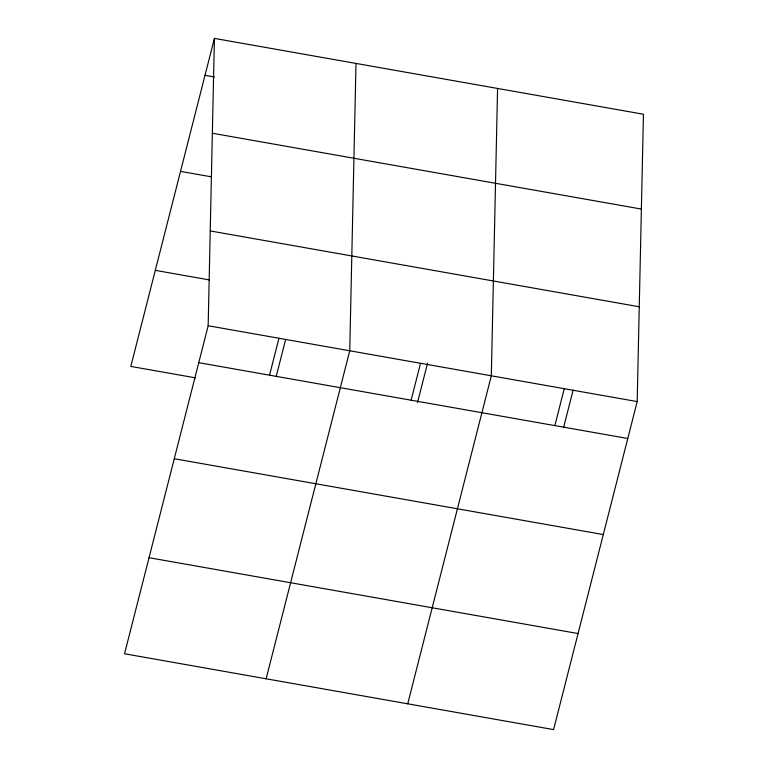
<?xml version="1.0" encoding="UTF-8"?>
<svg xmlns="http://www.w3.org/2000/svg" width="768" height="768" viewBox="0 0 768 768"><rect width="100%" height="100%" fill="white"/><g stroke="black" fill="none" stroke-linecap="round" stroke-linejoin="round"><path stroke-width="1.15" d="M208.166 325.747L214.416 38.4L643.45 114.24L637.19 401.587L553.584 729.6L124.55 653.76L208.166 325.747L637.19 401.587M355.997 63.427L349.747 350.774L266.131 678.787M497.578 88.454L491.318 375.802L407.712 703.814M214.416 38.4L130.81 366.413L195.696 377.885M269.539 375.178L278.957 338.266M276.221 376.397L285.667 339.36M411.12 400.205L420.528 363.293M417.504 402.576L427.536 363.226M554.851 425.606L564.259 388.694M563.674 427.21L573.11 390.173M205.008 75.312L214.445 76.982M212.352 133.229L641.386 209.069M180.518 171.379L211.2 176.803M210.23 230.928L639.254 306.768M155.29 270.346L209.568 279.946M198.758 362.669L627.782 438.499M174.269 458.726L603.293 534.566M149.04 557.702L578.064 633.542"/></g></svg>
